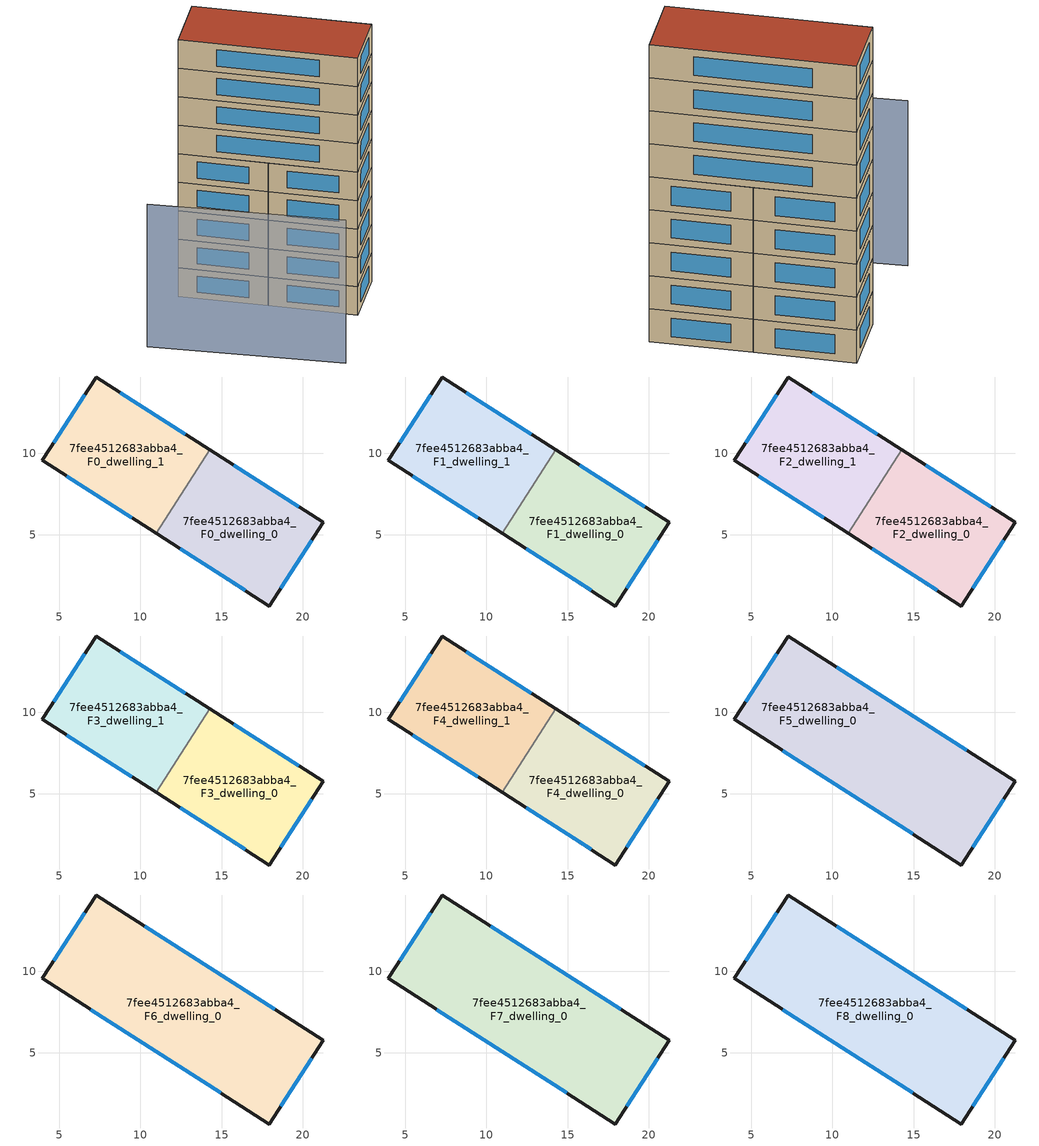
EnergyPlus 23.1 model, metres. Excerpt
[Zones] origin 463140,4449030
7fee4512683abba4_F0_dwelling_0
 floor ground (EU_floor_Construction): 21.26,5.75 17.94,0.61 10.96,5.08 14.26,10.23 z0
 wall outside (EU_wall_Construction): 10.96,5.08 17.94,0.61 21.26,5.75 14.26,10.23 z0:3
 wall to 7fee4512683abba4_F0_dwelling_1 (EU_wall_Construction): 14.26,10.23 10.96,5.08 z0:3
 window (EU_Window_Construction): 19.76,6.71 15.76,9.27 / 18.65,1.71 20.55,4.65 / 12.46,4.12 16.45,1.57 z0.64:2.36
7fee4512683abba4_F0_dwelling_1
 floor ground (EU_floor_Construction): 14.26,10.23 10.96,5.08 3.96,9.57 7.28,14.7 z0
 wall outside (EU_wall_Construction): 14.26,10.23 7.28,14.7 3.96,9.57 10.96,5.08 z0:3
 window (EU_Window_Construction): 6.57,13.6 4.67,10.67 / 12.76,11.19 8.77,13.74 / 5.46,8.61 9.46,6.04 z0.64:2.36
7fee4512683abba4_F1_dwelling_0
 floor to 7fee4512683abba4_F0_dwelling_0 (EU_floor_Construction): 21.25,5.75 17.94,0.61 10.96,5.08 14.26,10.23 z3
 wall outside (EU_wall_Construction): 10.96,5.08 17.94,0.61 21.26,5.75 14.26,10.23 z3:6
 wall to 7fee4512683abba4_F1_dwelling_1 (EU_wall_Construction): 14.26,10.23 10.96,5.08 z3:6
 window (EU_Window_Construction): 19.76,6.71 15.76,9.27 / 18.65,1.71 20.55,4.65 / 12.46,4.12 16.45,1.57 z3.64:5.36
7fee4512683abba4_F1_dwelling_1
 floor to 7fee4512683abba4_F0_dwelling_1 (EU_floor_Construction): 14.26,10.23 10.96,5.08 3.96,9.57 7.28,14.7 z3
 wall outside (EU_wall_Construction): 14.26,10.23 7.28,14.7 3.96,9.57 10.96,5.08 z3:6
 window (EU_Window_Construction): 6.57,13.6 4.67,10.67 / 12.76,11.19 8.77,13.74 / 5.46,8.61 9.46,6.04 z3.64:5.36
7fee4512683abba4_F2_dwelling_0
 floor to 7fee4512683abba4_F1_dwelling_0 (EU_floor_Construction): 21.25,5.75 17.94,0.61 10.96,5.08 14.26,10.23 z6
 wall outside (EU_wall_Construction): 10.96,5.08 17.94,0.61 21.26,5.75 14.26,10.23 z6:9
 wall to 7fee4512683abba4_F2_dwelling_1 (EU_wall_Construction): 14.26,10.23 10.96,5.08 z6:9
 window (EU_Window_Construction): 19.76,6.71 15.76,9.27 / 18.65,1.71 20.55,4.65 / 12.46,4.12 16.45,1.57 z6.64:8.36
7fee4512683abba4_F2_dwelling_1
 floor to 7fee4512683abba4_F1_dwelling_1 (EU_floor_Construction): 14.26,10.23 10.96,5.08 3.96,9.57 7.28,14.7 z6
 wall outside (EU_wall_Construction): 14.26,10.23 7.28,14.7 3.96,9.57 10.96,5.08 z6:9
 window (EU_Window_Construction): 6.57,13.6 4.67,10.67 / 12.76,11.19 8.77,13.74 / 5.46,8.61 9.46,6.04 z6.64:8.36
7fee4512683abba4_F3_dwelling_0
 floor to 7fee4512683abba4_F2_dwelling_0 (EU_floor_Construction): 21.25,5.75 17.94,0.61 10.96,5.08 14.26,10.23 z9
 wall outside (EU_wall_Construction): 10.96,5.08 17.94,0.61 21.26,5.75 14.26,10.23 z9:12
 wall to 7fee4512683abba4_F3_dwelling_1 (EU_wall_Construction): 14.26,10.23 10.96,5.08 z9:12
 window (EU_Window_Construction): 19.76,6.71 15.76,9.27 / 18.65,1.71 20.55,4.65 / 12.46,4.12 16.45,1.57 z9.64:11.36
7fee4512683abba4_F3_dwelling_1
 floor to 7fee4512683abba4_F2_dwelling_1 (EU_floor_Construction): 14.26,10.23 10.96,5.08 3.96,9.57 7.28,14.7 z9
 wall outside (EU_wall_Construction): 14.26,10.23 7.28,14.7 3.96,9.57 10.96,5.08 z9:12
 window (EU_Window_Construction): 6.57,13.6 4.67,10.67 / 12.76,11.19 8.77,13.74 / 5.46,8.61 9.46,6.04 z9.64:11.36
7fee4512683abba4_F4_dwelling_0
 floor to 7fee4512683abba4_F3_dwelling_0 (EU_floor_Construction): 21.25,5.75 17.94,0.61 10.96,5.08 14.26,10.23 z12
 wall outside (EU_wall_Construction): 10.96,5.08 17.94,0.61 21.26,5.75 14.26,10.23 z12:15
 wall to 7fee4512683abba4_F4_dwelling_1 (EU_wall_Construction): 14.26,10.23 10.96,5.08 z12:15
 window (EU_Window_Construction): 19.76,6.71 15.76,9.27 / 18.65,1.71 20.55,4.65 / 12.46,4.12 16.45,1.57 z12.64:14.36
7fee4512683abba4_F4_dwelling_1
 floor to 7fee4512683abba4_F3_dwelling_1 (EU_floor_Construction): 14.26,10.23 10.96,5.08 3.96,9.57 7.28,14.7 z12
 wall outside (EU_wall_Construction): 14.26,10.23 7.28,14.7 3.96,9.57 10.96,5.08 z12:15
 window (EU_Window_Construction): 6.57,13.6 4.67,10.67 / 12.76,11.19 8.77,13.74 / 5.46,8.61 9.46,6.04 z12.64:14.36
7fee4512683abba4_F5_dwelling_0
 floor to 7fee4512683abba4_F4_dwelling_0 (EU_floor_Construction): 21.25,5.75 17.94,0.61 10.96,5.08 14.26,10.23 z15
 floor to 7fee4512683abba4_F4_dwelling_1 (EU_floor_Construction): 14.26,10.23 10.96,5.08 3.96,9.57 7.28,14.7 z15
 wall outside (EU_wall_Construction): 7.28,14.7 3.96,9.57 17.94,0.61 21.26,5.75 7.28,14.7 z15:18
 window (EU_Window_Construction): 6.57,13.6 4.67,10.67 / 18.26,7.67 10.27,12.79 / 18.65,1.71 20.55,4.65 / 6.95,7.65 14.95,2.53 z15.64:17.36
7fee4512683abba4_F6_dwelling_0
 floor to 7fee4512683abba4_F5_dwelling_0 (EU_floor_Construction): 21.25,5.75 17.94,0.61 3.96,9.57 7.28,14.7 z18
 wall outside (EU_wall_Construction): 7.28,14.7 3.96,9.57 17.94,0.61 21.26,5.75 7.28,14.7 z18:21
 window (EU_Window_Construction): 6.57,13.6 4.67,10.67 / 18.26,7.67 10.27,12.79 / 18.65,1.71 20.55,4.65 / 6.95,7.65 14.95,2.53 z18.64:20.36
7fee4512683abba4_F7_dwelling_0
 floor to 7fee4512683abba4_F6_dwelling_0 (EU_floor_Construction): 21.25,5.75 17.94,0.61 3.96,9.57 7.28,14.7 z21
 wall outside (EU_wall_Construction): 7.28,14.7 3.96,9.57 17.94,0.61 21.26,5.75 7.28,14.7 z21:24
 window (EU_Window_Construction): 6.57,13.6 4.67,10.67 / 18.26,7.67 10.27,12.79 / 18.65,1.71 20.55,4.65 / 6.95,7.65 14.95,2.53 z21.64:23.36
7fee4512683abba4_F8_dwelling_0
 floor to 7fee4512683abba4_F7_dwelling_0 (EU_floor_Construction): 21.25,5.75 17.94,0.61 3.96,9.57 7.28,14.7 z24
 wall outside (EU_wall_Construction): 7.28,14.7 3.96,9.57 17.94,0.61 21.26,5.75 7.28,14.7 z24:27
 window (EU_Window_Construction): 6.57,13.6 4.67,10.67 / 18.26,7.67 10.27,12.79 / 18.65,1.71 20.55,4.65 / 6.95,7.65 14.95,2.53 z24.64:26.36
 roof outside (EU_roof_Construction): 17.94,0.61 21.26,5.75 7.28,14.7 3.96,9.57 z27
shading: -1.87,2.21 13.81,-6.93 z0:15
[Building]
EU S2 Campaign: North Axis=0; Terrain=City; Solar Distribution=FullExterior
[Site:Location]
Yerevan-Zvartnots.Intl.AP: Latitude=40.15; Longitude=44.383; Time Zone=4; Elevation=854
[SizingPeriod:WeatherFileDays]
AnnualSizingPeriod: Begin Month=1; Begin Day of Month=1; End Month=12; End Day of Month=31; Day of Week for Start Day=Monday; Use Weather File Daylight Saving Period=No; Use Weather File Rain and Snow Indicators=No
[MATERIAL]
EU_InternalMass_Material: Roughness=MediumRough; Thickness=0.1; Conductivity=1; Density=1800; Specific Heat=900; Thermal Absorptance=0.9; Solar Absorptance=0.7; Visible Absorptance=0.7
[MATERIAL:NOMASS] Roughness=MediumRough; Thermal Absorptance=0.9; Solar Absorptance=0.7; Visible Absorptance=0.7
Name | Thermal Resistance
EU_wall_NoMass | 1.05043
EU_roof_NoMass | 1.45357
EU_floor_NoMass | 0.478065
[WINDOWMATERIAL:SIMPLEGLAZINGSYSTEM]
EU_Window_SimpleGlazing: UFactor=2.5566; Solar Heat Gain Coefficient=0.75; Visible Transmittance=0.75
[CONSTRUCTION]
EU_wall_Construction: EU_wall_NoMass
EU_roof_Construction: EU_roof_NoMass
EU_floor_Construction: EU_floor_NoMass
EU_Window_Construction: EU_Window_SimpleGlazing
EU_InternalMass_Construction: EU_InternalMass_Material
[ZONE] Type=1; Multiplier=1; Ceiling Height=autocalculate; Floor Area=autocalculate; Part of Total Floor Area=Yes
Name | Volume
7fee4512683abba4_F0_dwelling_0; 7fee4512683abba4_F1_dwelling_0; 7fee4512683abba4_F2_dwelling_0; 7fee4512683abba4_F3_dwelling_0; 7fee4512683abba4_F4_dwelling_0 | 152.302
7fee4512683abba4_F5_dwelling_0 | 304.605
7fee4512683abba4_F6_dwelling_0; 7fee4512683abba4_F7_dwelling_0; 7fee4512683abba4_F8_dwelling_0 | 304.615
7fee4512683abba4_F0_dwelling_1; 7fee4512683abba4_F1_dwelling_1; 7fee4512683abba4_F2_dwelling_1; 7fee4512683abba4_F3_dwelling_1; 7fee4512683abba4_F4_dwelling_1 | 152.311
[INTERNALMASS] Construction=EU_InternalMass_Construction
Name | Zone or ZoneList | Surface Area
7fee4512683abba4_F0_dwelling_0_EU_InternalMass | 7fee4512683abba4_F0_dwelling_0 | 50.7674
7fee4512683abba4_F0_dwelling_1_EU_InternalMass | 7fee4512683abba4_F0_dwelling_1 | 50.7702
7fee4512683abba4_F1_dwelling_0_EU_InternalMass | 7fee4512683abba4_F1_dwelling_0 | 50.7674
7fee4512683abba4_F1_dwelling_1_EU_InternalMass | 7fee4512683abba4_F1_dwelling_1 | 50.7702
7fee4512683abba4_F2_dwelling_0_EU_InternalMass | 7fee4512683abba4_F2_dwelling_0 | 50.7674
7fee4512683abba4_F2_dwelling_1_EU_InternalMass | 7fee4512683abba4_F2_dwelling_1 | 50.7702
7fee4512683abba4_F3_dwelling_0_EU_InternalMass | 7fee4512683abba4_F3_dwelling_0 | 50.7674
7fee4512683abba4_F3_dwelling_1_EU_InternalMass | 7fee4512683abba4_F3_dwelling_1 | 50.7702
7fee4512683abba4_F4_dwelling_0_EU_InternalMass | 7fee4512683abba4_F4_dwelling_0 | 50.7674
7fee4512683abba4_F4_dwelling_1_EU_InternalMass | 7fee4512683abba4_F4_dwelling_1 | 50.7702
7fee4512683abba4_F5_dwelling_0_EU_InternalMass | 7fee4512683abba4_F5_dwelling_0 | 101.538
7fee4512683abba4_F6_dwelling_0_EU_InternalMass | 7fee4512683abba4_F6_dwelling_0 | 101.538
7fee4512683abba4_F7_dwelling_0_EU_InternalMass | 7fee4512683abba4_F7_dwelling_0 | 101.538
7fee4512683abba4_F8_dwelling_0_EU_InternalMass | 7fee4512683abba4_F8_dwelling_0 | 101.538
[OTHEREQUIPMENT] Fuel Type=Electricity; Design Level Calculation Method=Watts/Area; Power per Zone Floor Area=1; Fraction Latent=0; Fraction Radiant=0; Fraction Lost=0; Carbon Dioxide Generation Rate=0; EndUse Subcategory=EU_Step8_InternalGains
Name | Zone or ZoneList or Space or SpaceList | Schedule
EU_Step8_InternalGain_7fee4512683abba4_F0_dwelling_0_f000 | 7fee4512683abba4_F0_dwelling_0 | EU_Step8_GainSchedule_7fee4512683abba4_F0_dwelling_0_f000
EU_Step8_InternalGain_7fee4512683abba4_F0_dwelling_1_f000 | 7fee4512683abba4_F0_dwelling_1 | EU_Step8_GainSchedule_7fee4512683abba4_F0_dwelling_1_f000
EU_Step8_InternalGain_7fee4512683abba4_F1_dwelling_0_f000 | 7fee4512683abba4_F1_dwelling_0 | EU_Step8_GainSchedule_7fee4512683abba4_F1_dwelling_0_f000
EU_Step8_InternalGain_7fee4512683abba4_F1_dwelling_1_f000 | 7fee4512683abba4_F1_dwelling_1 | EU_Step8_GainSchedule_7fee4512683abba4_F1_dwelling_1_f000
EU_Step8_InternalGain_7fee4512683abba4_F2_dwelling_0_f000 | 7fee4512683abba4_F2_dwelling_0 | EU_Step8_GainSchedule_7fee4512683abba4_F2_dwelling_0_f000
EU_Step8_InternalGain_7fee4512683abba4_F2_dwelling_1_f000 | 7fee4512683abba4_F2_dwelling_1 | EU_Step8_GainSchedule_7fee4512683abba4_F2_dwelling_1_f000
EU_Step8_InternalGain_7fee4512683abba4_F3_dwelling_0_f000 | 7fee4512683abba4_F3_dwelling_0 | EU_Step8_GainSchedule_7fee4512683abba4_F3_dwelling_0_f000
EU_Step8_InternalGain_7fee4512683abba4_F3_dwelling_1_f000 | 7fee4512683abba4_F3_dwelling_1 | EU_Step8_GainSchedule_7fee4512683abba4_F3_dwelling_1_f000
EU_Step8_InternalGain_7fee4512683abba4_F4_dwelling_0_f000 | 7fee4512683abba4_F4_dwelling_0 | EU_Step8_GainSchedule_7fee4512683abba4_F4_dwelling_0_f000
EU_Step8_InternalGain_7fee4512683abba4_F4_dwelling_1_f000 | 7fee4512683abba4_F4_dwelling_1 | EU_Step8_GainSchedule_7fee4512683abba4_F4_dwelling_1_f000
EU_Step8_InternalGain_7fee4512683abba4_F5_dwelling_0_f000 | 7fee4512683abba4_F5_dwelling_0 | EU_Step8_GainSchedule_7fee4512683abba4_F5_dwelling_0_f000
EU_Step8_InternalGain_7fee4512683abba4_F6_dwelling_0_f000 | 7fee4512683abba4_F6_dwelling_0 | EU_Step8_GainSchedule_7fee4512683abba4_F6_dwelling_0_f000
EU_Step8_InternalGain_7fee4512683abba4_F7_dwelling_0_f000 | 7fee4512683abba4_F7_dwelling_0 | EU_Step8_GainSchedule_7fee4512683abba4_F7_dwelling_0_f000
EU_Step8_InternalGain_7fee4512683abba4_F8_dwelling_0_f000 | 7fee4512683abba4_F8_dwelling_0 | EU_Step8_GainSchedule_7fee4512683abba4_F8_dwelling_0_f000
[ZONEVENTILATION:DESIGNFLOWRATE] Schedule=EU_AlwaysOn; Design Flow Rate Calculation Method=AirChanges/Hour; Air Changes per Hour=0.557805; Ventilation Type=Natural; Fan Pressure Rise=0; Fan Total Efficiency=1; Constant Term Coefficient=1; Temperature Term Coefficient=0; Velocity Term Coefficient=0; Velocity Squared Term Coefficient=0; Minimum Indoor Temperature=-100; Maximum Indoor Temperature=100; Delta Temperature=-100; Minimum Outdoor Temperature=-100; Maximum Outdoor Temperature=100; Maximum Wind Speed=40
Name | Zone or ZoneList or Space or SpaceList
EU_ConstantAir_7fee4512683abba4_F0_dwelling_0 | 7fee4512683abba4_F0_dwelling_0
EU_ConstantAir_7fee4512683abba4_F0_dwelling_1 | 7fee4512683abba4_F0_dwelling_1
EU_ConstantAir_7fee4512683abba4_F1_dwelling_0 | 7fee4512683abba4_F1_dwelling_0
EU_ConstantAir_7fee4512683abba4_F1_dwelling_1 | 7fee4512683abba4_F1_dwelling_1
EU_ConstantAir_7fee4512683abba4_F2_dwelling_0 | 7fee4512683abba4_F2_dwelling_0
EU_ConstantAir_7fee4512683abba4_F2_dwelling_1 | 7fee4512683abba4_F2_dwelling_1
EU_ConstantAir_7fee4512683abba4_F3_dwelling_0 | 7fee4512683abba4_F3_dwelling_0
EU_ConstantAir_7fee4512683abba4_F3_dwelling_1 | 7fee4512683abba4_F3_dwelling_1
EU_ConstantAir_7fee4512683abba4_F4_dwelling_0 | 7fee4512683abba4_F4_dwelling_0
EU_ConstantAir_7fee4512683abba4_F4_dwelling_1 | 7fee4512683abba4_F4_dwelling_1
EU_ConstantAir_7fee4512683abba4_F5_dwelling_0 | 7fee4512683abba4_F5_dwelling_0
EU_ConstantAir_7fee4512683abba4_F6_dwelling_0 | 7fee4512683abba4_F6_dwelling_0
EU_ConstantAir_7fee4512683abba4_F7_dwelling_0 | 7fee4512683abba4_F7_dwelling_0
EU_ConstantAir_7fee4512683abba4_F8_dwelling_0 | 7fee4512683abba4_F8_dwelling_0
[HVACTEMPLATE:THERMOSTAT] Constant Heating Setpoint=20; Constant Cooling Setpoint=50
EU_HeatOnly_7fee4512683abba4_F0_dwelling_0; EU_HeatOnly_7fee4512683abba4_F0_dwelling_1; EU_HeatOnly_7fee4512683abba4_F1_dwelling_0; EU_HeatOnly_7fee4512683abba4_F1_dwelling_1; EU_HeatOnly_7fee4512683abba4_F2_dwelling_0; EU_HeatOnly_7fee4512683abba4_F2_dwelling_1; EU_HeatOnly_7fee4512683abba4_F3_dwelling_0; EU_HeatOnly_7fee4512683abba4_F3_dwelling_1; EU_HeatOnly_7fee4512683abba4_F4_dwelling_0; EU_HeatOnly_7fee4512683abba4_F4_dwelling_1; EU_HeatOnly_7fee4512683abba4_F5_dwelling_0; EU_HeatOnly_7fee4512683abba4_F6_dwelling_0; EU_HeatOnly_7fee4512683abba4_F7_dwelling_0; EU_HeatOnly_7fee4512683abba4_F8_dwelling_0
[HVACTEMPLATE:ZONE:IDEALLOADSAIRSYSTEM] System Availability Schedule=EU_AlwaysOn; Maximum Heating Supply Air Temperature=50; Minimum Cooling Supply Air Temperature=13; Maximum Heating Supply Air Humidity Ratio=0.0156; Minimum Cooling Supply Air Humidity Ratio=0.0077; Heating Limit=NoLimit; Cooling Limit=NoLimit; Heating Availability Schedule=EU_AlwaysOn; Cooling Availability Schedule=EU_CoolingOff; Dehumidification Control Type=ConstantSensibleHeatRatio; Cooling Sensible Heat Ratio=0.7; Dehumidification Setpoint=60; Humidification Control Type=None; Humidification Setpoint=30; Outdoor Air Method=None; Outdoor Air Flow Rate per Person=0.00944; Outdoor Air Flow Rate per Zone Floor Area=0; Outdoor Air Flow Rate per Zone=0; Demand Controlled Ventilation Type=None; Outdoor Air Economizer Type=NoEconomizer; Heat Recovery Type=None; Sensible Heat Recovery Effectiveness=0.7; Latent Heat Recovery Effectiveness=0.65
Name | Template Thermostat
7fee4512683abba4_F0_dwelling_0 | EU_HeatOnly_7fee4512683abba4_F0_dwelling_0
7fee4512683abba4_F0_dwelling_1 | EU_HeatOnly_7fee4512683abba4_F0_dwelling_1
7fee4512683abba4_F1_dwelling_0 | EU_HeatOnly_7fee4512683abba4_F1_dwelling_0
7fee4512683abba4_F1_dwelling_1 | EU_HeatOnly_7fee4512683abba4_F1_dwelling_1
7fee4512683abba4_F2_dwelling_0 | EU_HeatOnly_7fee4512683abba4_F2_dwelling_0
7fee4512683abba4_F2_dwelling_1 | EU_HeatOnly_7fee4512683abba4_F2_dwelling_1
7fee4512683abba4_F3_dwelling_0 | EU_HeatOnly_7fee4512683abba4_F3_dwelling_0
7fee4512683abba4_F3_dwelling_1 | EU_HeatOnly_7fee4512683abba4_F3_dwelling_1
7fee4512683abba4_F4_dwelling_0 | EU_HeatOnly_7fee4512683abba4_F4_dwelling_0
7fee4512683abba4_F4_dwelling_1 | EU_HeatOnly_7fee4512683abba4_F4_dwelling_1
7fee4512683abba4_F5_dwelling_0 | EU_HeatOnly_7fee4512683abba4_F5_dwelling_0
7fee4512683abba4_F6_dwelling_0 | EU_HeatOnly_7fee4512683abba4_F6_dwelling_0
7fee4512683abba4_F7_dwelling_0 | EU_HeatOnly_7fee4512683abba4_F7_dwelling_0
7fee4512683abba4_F8_dwelling_0 | EU_HeatOnly_7fee4512683abba4_F8_dwelling_0
[SIZING:ZONE] Zone Cooling Design Supply Air Temperature Input Method=SupplyAirTemperature; Zone Cooling Design Supply Air Temperature=13; Zone Heating Design Supply Air Temperature Input Method=SupplyAirTemperature; Zone Heating Design Supply Air Temperature=50; Zone Cooling Design Supply Air Humidity Ratio=0.008; Zone Heating Design Supply Air Humidity Ratio=0.008; Cooling Design Air Flow Method=DesignDay; Cooling Design Air Flow Rate=0; Cooling Minimum Air Flow per Zone Floor Area=0.000762; Cooling Minimum Air Flow=0; Cooling Minimum Air Flow Fraction=0.2; Heating Design Air Flow Method=DesignDay; Heating Design Air Flow Rate=0; Heating Maximum Air Flow per Zone Floor Area=0.002032; Heating Maximum Air Flow=0.141576; Heating Maximum Air Flow Fraction=0.3; Account for Dedicated Outdoor Air System=No; Dedicated Outdoor Air System Control Strategy=NeutralSupplyAir; Dedicated Outdoor Air Low Setpoint Temperature for Design=autosize; Dedicated Outdoor Air High Setpoint Temperature for Design=autosize; Zone Load Sizing Method=Sensible Load Only No Latent Load; Zone Latent Cooling Design Supply Air Humidity Ratio Input Method=HumidityRatioDifference; Zone Cooling Design Supply Air Humidity Ratio Difference=0.005; Zone Latent Heating Design Supply Air Humidity Ratio Input Method=HumidityRatioDifference; Zone Humidification Design Supply Air Humidity Ratio Difference=0.005
7fee4512683abba4_F0_dwelling_0; 7fee4512683abba4_F0_dwelling_1; 7fee4512683abba4_F1_dwelling_0; 7fee4512683abba4_F1_dwelling_1; 7fee4512683abba4_F2_dwelling_0; 7fee4512683abba4_F2_dwelling_1; 7fee4512683abba4_F3_dwelling_0; 7fee4512683abba4_F3_dwelling_1; 7fee4512683abba4_F4_dwelling_0; 7fee4512683abba4_F4_dwelling_1; 7fee4512683abba4_F5_dwelling_0; 7fee4512683abba4_F6_dwelling_0; 7fee4512683abba4_F7_dwelling_0; 7fee4512683abba4_F8_dwelling_0
[SCHEDULE:CONSTANT]
Name | Hourly Value
EU_AlwaysOn | 1
EU_CoolingOff | 0
[SCHEDULE:FILE] Column Number=1; Rows to Skip at Top=0; Number of Hours of Data=8760; Column Separator=Comma; Interpolate to Timestep=No; Minutes per Item=60; Adjust Schedule for Daylight Savings=Yes
Name | File
EU_Step8_GainSchedule_7fee4512683abba4_F0_dwelling_0_f000 | ../../schedules/7fee4512683abba4/7fee4512683abba4_F0_dwelling_0_f000_gain.csv
EU_Step8_GainSchedule_7fee4512683abba4_F0_dwelling_1_f000 | ../../schedules/7fee4512683abba4/7fee4512683abba4_F0_dwelling_1_f000_gain.csv
EU_Step8_GainSchedule_7fee4512683abba4_F1_dwelling_0_f000 | ../../schedules/7fee4512683abba4/7fee4512683abba4_F1_dwelling_0_f000_gain.csv
EU_Step8_GainSchedule_7fee4512683abba4_F1_dwelling_1_f000 | ../../schedules/7fee4512683abba4/7fee4512683abba4_F1_dwelling_1_f000_gain.csv
EU_Step8_GainSchedule_7fee4512683abba4_F2_dwelling_0_f000 | ../../schedules/7fee4512683abba4/7fee4512683abba4_F2_dwelling_0_f000_gain.csv
EU_Step8_GainSchedule_7fee4512683abba4_F2_dwelling_1_f000 | ../../schedules/7fee4512683abba4/7fee4512683abba4_F2_dwelling_1_f000_gain.csv
EU_Step8_GainSchedule_7fee4512683abba4_F3_dwelling_0_f000 | ../../schedules/7fee4512683abba4/7fee4512683abba4_F3_dwelling_0_f000_gain.csv
EU_Step8_GainSchedule_7fee4512683abba4_F3_dwelling_1_f000 | ../../schedules/7fee4512683abba4/7fee4512683abba4_F3_dwelling_1_f000_gain.csv
EU_Step8_GainSchedule_7fee4512683abba4_F4_dwelling_0_f000 | ../../schedules/7fee4512683abba4/7fee4512683abba4_F4_dwelling_0_f000_gain.csv
EU_Step8_GainSchedule_7fee4512683abba4_F4_dwelling_1_f000 | ../../schedules/7fee4512683abba4/7fee4512683abba4_F4_dwelling_1_f000_gain.csv
EU_Step8_GainSchedule_7fee4512683abba4_F5_dwelling_0_f000 | ../../schedules/7fee4512683abba4/7fee4512683abba4_F5_dwelling_0_f000_gain.csv
EU_Step8_GainSchedule_7fee4512683abba4_F6_dwelling_0_f000 | ../../schedules/7fee4512683abba4/7fee4512683abba4_F6_dwelling_0_f000_gain.csv
EU_Step8_GainSchedule_7fee4512683abba4_F7_dwelling_0_f000 | ../../schedules/7fee4512683abba4/7fee4512683abba4_F7_dwelling_0_f000_gain.csv
EU_Step8_GainSchedule_7fee4512683abba4_F8_dwelling_0_f000 | ../../schedules/7fee4512683abba4/7fee4512683abba4_F8_dwelling_0_f000_gain.csv
